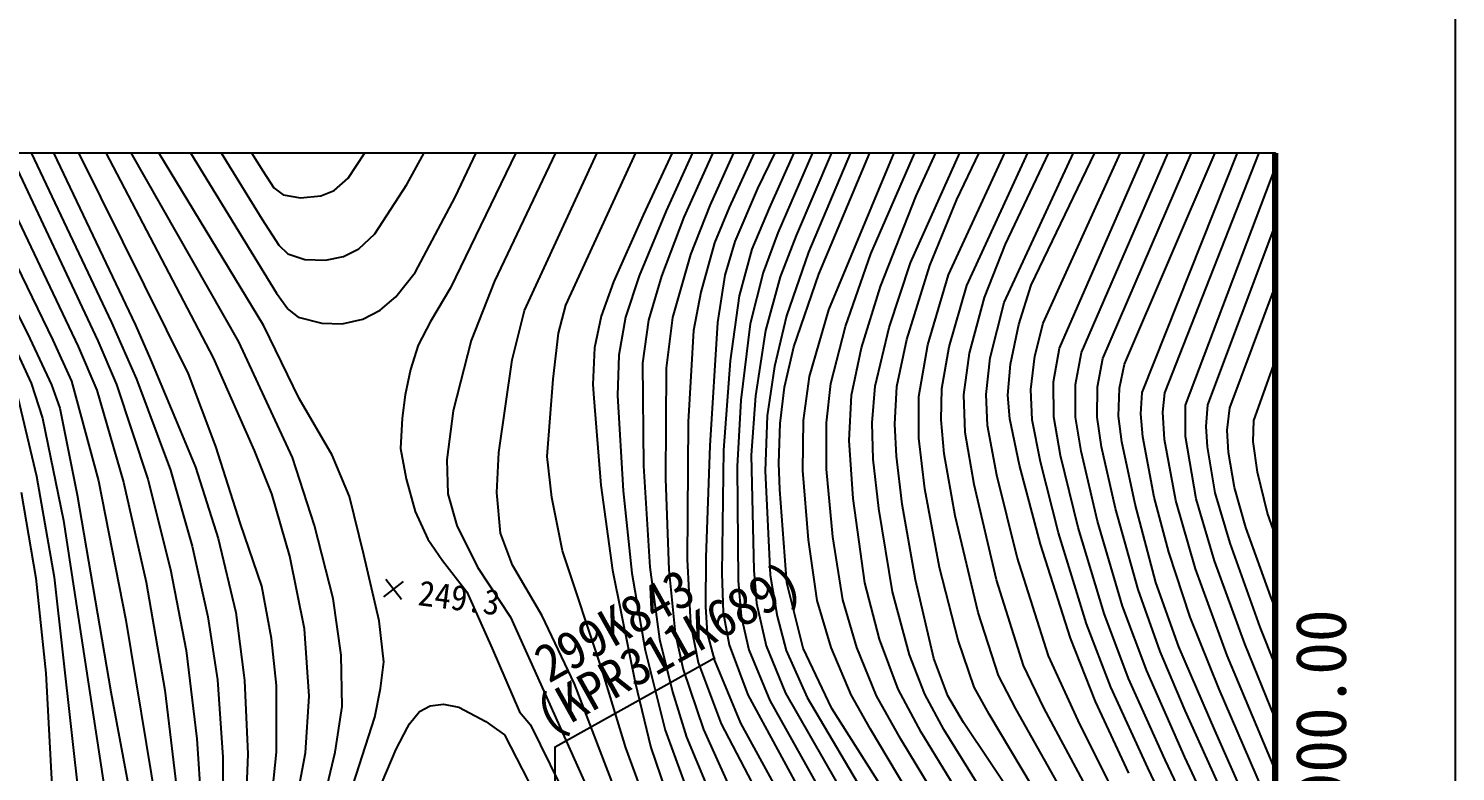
# Model space of a CAD drawing. Header units: millimetres. Extents: x 17638 to 18434, y 1103 to 1809.
# Drawn here: x 18320.9 to 18433.9, y 1503.3 to 1562.1 of the extents above; entities that cross this region are included whole.
import ezdxf
from ezdxf.enums import TextEntityAlignment as Align
from ezdxf.xclip import XClip

# ---------------------------------------------------------------- set-up
doc = ezdxf.new("R2010")
doc.units = ezdxf.units.MM
doc.header["$LTSCALE"] = 10
doc.header["$MEASUREMENT"] = 0
doc.header["$XCLIPFRAME"] = 2
doc.linetypes.add('A-CENTR01', pattern=[2, 1.25, -0.25, 0.25, -0.25])
doc.layers.add('TN-MACL', color=6, linetype='A-CENTR01')
doc.layers.add('TZ-BASE', color=253, linetype='Continuous')
doc.layers.add('TX-PAPR', color=2, linetype='Continuous', plot=False)
doc.styles.add('GR', font='GulimChe.ttf')
doc.styles.add('HANA', font='GulimChe.ttf')
doc.styles.add('굴림체', font='GulimChe.ttf')

# ---------------------------------------------------------------- blocks, each defined once
blk = doc.blocks.new('JD-CDFDG5GDCH4')
at = {"layer": 'TZ-BASE'}
for p, q in [((653.94, 104.19, -144.01), (634.71, 64.31, -144.01)), ((655.89, 102.09, -145.01), (638.19, 64.83, -145.01)), ((640.56, 62.52, -146.01), (657.97, 100.2, -146.01)), ((663.82, 99.86, -148.01), (649.97, 70.06, -148.01)), ((665.12, 99.67, -149.01), (651.77, 70.4, -149.01)), ((666.43, 99.43, -150.01), (653.19, 69.9, -150.01)), ((643.83, 62.94, -147.01), (659.39, 96.83, -147.01)), ((631.24, 72.49, -142.01), (643.57, 94.83, -142.01)), ((635.08, 71.5, -143.01), (645.76, 93.97, -143.01)), ((665.8, 94.12, -151.01), (655.23, 70.83, -151.01)), ((674.31, 93.8, -157.01), (663.05, 67.13, -157.01)), ((626.6, 72.99, -141.01), (639.4, 92.7, -141.01)), ((666.84, 92.92, -152.01), (656.78, 70.67, -152.01)), ((671.19, 92.95, -155.01), (660.63, 68.68, -155.01)), ((672.89, 93.77, -156.01), (662.08, 68.46, -156.01)), ((664.66, 62.57, -159.01), (676.75, 91.54, -159.01)), ((669.18, 91.3, -154.01), (659.94, 70.63, -154.01)), ((668, 67, -160.01), (678.17, 90.46, -160.01)), ((663.86, 65.4, -158.01), (673.52, 88.29, -158.01)), ((671.13, 66.3, -162.01), (680.7, 87.62, -162.01)), ((671.59, 71.59, -161.01), (678.7, 87.34, -161.01)), ((674.79, 71.31, -163.01), (681.92, 86.1, -163.01)), ((665.34, 85.35, -153.01), (659.02, 72.17, -153.01)), ((674.15, 65.35, -164.01), (683.37, 85.34, -164.01)), ((615.94, 58.76, -146.01), (602.68, 84.04, -146.01)), ((675.58, 64.5, -165.01), (684.87, 84.66, -165.01)), ((678.65, 67.78, -166.01), (686.28, 83.79, -166.01)), ((619.91, 61.31, -144.01), (606.55, 83.34, -144.01)), ((678.56, 63.15, -167.01), (687.93, 83.44, -167.01)), ((596.39, 82.22, -150.01), (606.78, 60.11, -150.01)), ((617.93, 60.03, -145.01), (605.26, 82.32, -145.01)), ((614.55, 82.11, -141.01), (619.84, 73.57, -141.01)), ((680.68, 64.52, -168.01), (689.22, 82.27, -168.01)), ((681.65, 61.52, -169.01), (690.76, 81.64, -169.01)), ((594.95, 81.22, -151.01), (605.22, 59.67, -151.01)), ((613.95, 57.49, -147.01), (602.24, 81.13, -147.01)), ((612.99, 80.76, -142.01), (619.75, 69.77, -142.01)), ((682.93, 59.54, -170.01), (692.22, 80.8, -170.01)), ((593.81, 79.52, -152.01), (603.21, 60.17, -152.01)), ((611.4, 79.45, -143.01), (620.91, 63.9, -143.01)), ((684.67, 59.19, -171.01), (693.62, 79.8, -171.01)), ((592.18, 78.75, -153.01), (601.39, 60.31, -153.01)), ((599.6, 79.01, -149.01), (607.86, 61.58, -149.01)), ((601.33, 79.06, -148.01), (609.75, 61.36, -148.01)), ((686.37, 58.71, -172.01), (694.76, 78.2, -172.01)), ((688.07, 58.26, -173.01), (696.58, 78.07, -173.01)), ((689.47, 56.03, -174.01), (697.85, 77.04, -174.01)), ((691.26, 56, -175.01), (699.22, 76.2, -175.01)), ((619.84, 73.57, -141.01), (620.72, 72.23, -141.01)), ((692.91, 55.02, -176.01), (700, 73.79, -176.01)), ((625.48, 72.02, -141.01), (626.6, 72.99, -141.01)), ((628.7, 68.6, -142.01), (631.24, 72.49, -142.01)), ((620.72, 72.23, -141.01), (621.44, 71.68, -141.01)), ((621.44, 71.68, -141.01), (622.81, 71.43, -141.01)), ((622.81, 71.43, -141.01), (624.42, 71.6, -141.01)), ((624.42, 71.6, -141.01), (625.48, 72.02, -141.01)), ((631.89, 65.54, -143.01), (635.08, 71.5, -143.01)), ((659.02, 72.17, -153.01), (657.23, 67.97, -153.01)), ((668.75, 64.41, -161.01), (671.59, 71.59, -161.01)), ((672.66, 66.07, -163.01), (674.79, 71.31, -163.01)), ((651.77, 70.4, -149.01), (649.64, 65.26, -149.01)), ((655.23, 70.83, -151.01), (653.7, 66.95, -151.01)), ((656.78, 70.67, -152.01), (655.62, 67.88, -152.01)), ((659.94, 70.63, -154.01), (658.56, 67.38, -154.01)), ((619.75, 69.77, -142.01), (621.11, 67.69, -142.01)), ((649.97, 70.06, -148.01), (647.61, 64.79, -148.01)), ((653.19, 69.9, -150.01), (651.42, 65.25, -150.01)), ((694.69, 55.06, -177.01), (700, 69.26, -177.01)), ((627.44, 67.4, -142.01), (628.7, 68.6, -142.01)), ((655.62, 67.88, -152.01), (654.53, 63.98, -152.01)), ((657.23, 67.97, -153.01), (656.43, 65.32, -153.01)), ((660.63, 68.68, -155.01), (659.45, 65.54, -155.01)), ((662.08, 68.46, -156.01), (660.81, 65.18, -156.01)), ((621.11, 67.69, -142.01), (621.81, 67.01, -142.01)), ((621.81, 67.01, -142.01), (623.16, 66.57, -142.01)), ((624.81, 66.5, -142.01), (626.23, 66.79, -142.01)), ((626.23, 66.79, -142.01), (627.44, 67.4, -142.01)), ((653.7, 66.95, -151.01), (652.28, 61.96, -151.01)), ((658.56, 67.38, -154.01), (657.55, 63.69, -154.01)), ((663.05, 67.13, -157.01), (661.32, 62.09, -157.01)), ((665.99, 61.26, -160.01), (668, 67, -160.01)), ((676.99, 63.56, -166.01), (678.65, 67.78, -166.01)), ((623.16, 66.57, -142.01), (624.81, 66.5, -142.01)), ((669.43, 61.18, -162.01), (671.13, 66.3, -162.01)), ((670.85, 60.23, -163.01), (672.66, 66.07, -163.01)), ((630.36, 63.59, -143.01), (631.89, 65.54, -143.01)), ((638.19, 64.83, -145.01), (636.35, 60.13, -145.01)), ((647.61, 64.79, -148.01), (646.63, 62.08, -148.01)), ((649.64, 65.26, -149.01), (648.56, 61.98, -149.01)), ((651.42, 65.25, -150.01), (650.37, 61.76, -150.01)), ((656.43, 65.32, -153.01), (655.84, 61.56, -153.01)), ((659.45, 65.54, -155.01), (658.44, 61.46, -155.01)), ((660.81, 65.18, -156.01), (659.64, 60.94, -156.01)), ((661.9, 59.63, -158.01), (663.86, 65.4, -158.01)), ((672.5, 59.8, -164.01), (674.15, 65.35, -164.01)), ((674.19, 59.64, -165.01), (675.58, 64.5, -165.01)), ((679.71, 61.42, -168.01), (680.68, 64.52, -168.01)), ((696.43, 54.81, -178.01), (700, 64.42, -178.01)), ((620.91, 63.9, -143.01), (621.81, 62.65, -143.01)), ((629.88, 63.17, -143.01), (630.36, 63.59, -143.01)), ((634.71, 64.31, -144.01), (633.11, 61.65, -144.01)), ((654.53, 63.98, -152.01), (653.95, 60.94, -152.01)), ((657.55, 63.69, -154.01), (656.84, 58.54, -154.01)), ((667.25, 59.56, -161.01), (668.75, 64.41, -161.01)), ((675.81, 59.14, -166.01), (676.99, 63.56, -166.01)), ((598.86, 62.45, -154.01), (601.5, 56.76, -154.01)), ((621.81, 62.65, -143.01), (621.9, 62.58, -143.01)), ((621.9, 62.58, -143.01), (622.63, 61.99, -143.01)), ((627.75, 61.82, -143.01), (629.14, 62.54, -143.01)), ((629.14, 62.54, -143.01), (629.88, 63.17, -143.01)), ((639.59, 58.61, -146.01), (640.56, 62.52, -146.01)), ((643.25, 60.72, -147.01), (643.83, 62.94, -147.01)), ((663.14, 57.28, -159.01), (664.66, 62.57, -159.01)), ((677.44, 58.76, -167.01), (678.56, 63.15, -167.01)), ((607.86, 61.58, -149.01), (609.83, 57.07, -149.01)), ((609.75, 61.36, -148.01), (610.93, 58.64, -148.01)), ((622.71, 55.54, -144.01), (619.91, 61.31, -144.01)), ((622.63, 61.99, -143.01), (624.51, 61.52, -143.01)), ((624.51, 61.52, -143.01), (626.12, 61.47, -143.01)), ((626.12, 61.47, -143.01), (627.75, 61.82, -143.01)), ((633.11, 61.65, -144.01), (632.13, 59.76, -144.01)), ((646.63, 62.08, -148.01), (646.1, 59.57, -148.01)), ((648.56, 61.98, -149.01), (648.03, 58.97, -149.01)), ((650.37, 61.76, -150.01), (649.9, 58.35, -150.01)), ((652.28, 61.96, -151.01), (651.79, 57.94, -151.01)), ((655.84, 61.56, -153.01), (655.23, 51.79, -153.01)), ((658.44, 61.46, -155.01), (657.69, 55.41, -155.01)), ((661.32, 62.09, -157.01), (660.35, 58.08, -157.01)), ((664.82, 56.74, -160.01), (665.99, 61.26, -160.01)), ((668.33, 56.53, -162.01), (669.43, 61.18, -162.01)), ((679.05, 58.26, -168.01), (679.71, 61.42, -168.01)), ((680.99, 58.9, -169.01), (681.65, 61.52, -169.01)), ((601.39, 60.31, -153.01), (603.11, 56.63, -153.01)), ((603.21, 60.17, -152.01), (604.68, 56.93, -152.01)), ((606.78, 60.11, -150.01), (608.24, 56.67, -150.01)), ((622.2, 50.87, -145.01), (617.93, 60.03, -145.01)), ((636.35, 60.13, -145.01), (634.91, 54.58, -145.01)), ((642.83, 57.09, -147.01), (643.25, 60.72, -147.01)), ((653.95, 60.94, -152.01), (653.52, 53.69, -152.01)), ((659.64, 60.94, -156.01), (658.85, 55.76, -156.01)), ((670.05, 56.49, -163.01), (670.85, 60.23, -163.01)), ((605.22, 59.67, -151.01), (606.68, 56.22, -151.01)), ((632.13, 59.76, -144.01), (631.54, 57.85, -144.01)), ((646.1, 59.57, -148.01), (645.98, 56.65, -148.01)), ((648.03, 58.97, -149.01), (647.93, 55.78, -149.01)), ((661.15, 56.44, -158.01), (661.9, 59.63, -158.01)), ((666.47, 55.82, -161.01), (667.25, 59.56, -161.01)), ((671.8, 55.72, -164.01), (672.5, 59.8, -164.01)), ((673.62, 56.35, -165.01), (674.19, 59.64, -165.01)), ((675.35, 55.84, -166.01), (675.81, 59.14, -166.01)), ((680.65, 56.25, -169.01), (680.99, 58.9, -169.01)), ((682.45, 56.87, -170.01), (682.93, 59.54, -170.01)), ((684.19, 56.65, -171.01), (684.67, 59.19, -171.01)), ((610.93, 58.64, -148.01), (612.92, 53.92, -148.01)), ((619.17, 51.44, -146.01), (615.94, 58.76, -146.01)), ((631.54, 57.85, -144.01), (631.11, 55.84, -144.01)), ((638.53, 51.27, -146.01), (639.59, 58.61, -146.01)), ((649.9, 58.35, -150.01), (649.98, 50.21, -150.01)), ((651.79, 57.94, -151.01), (651.73, 49.19, -151.01)), ((656.84, 58.54, -154.01), (656.33, 51.46, -154.01)), ((660.35, 58.08, -157.01), (659.79, 54.17, -157.01)), ((677.11, 55.87, -167.01), (677.44, 58.76, -167.01)), ((678.84, 55.81, -168.01), (679.05, 58.26, -168.01)), ((685.94, 56.47, -172.01), (686.37, 58.71, -172.01)), ((687.68, 56.38, -173.01), (688.07, 58.26, -173.01)), ((698.33, 53.81, -179.01), (700, 58.53, -179.01)), ((601.5, 56.76, -154.01), (602.4, 54, -154.01)), ((603.11, 56.63, -153.01), (603.75, 54.78, -153.01)), ((604.68, 56.93, -152.01), (606.83, 49.02, -152.01)), ((608.24, 56.67, -150.01), (610.73, 49.17, -150.01)), ((609.83, 57.07, -149.01), (612.52, 49.88, -149.01)), ((616.11, 51.74, -147.01), (613.95, 57.49, -147.01)), ((642.36, 50.95, -147.01), (642.83, 57.09, -147.01)), ((645.98, 56.65, -148.01), (646.06, 55.57, -148.01)), ((662.66, 53.8, -159.01), (663.14, 57.28, -159.01)), ((664.47, 53.62, -160.01), (664.82, 56.74, -160.01)), ((668.09, 53.61, -162.01), (668.33, 56.53, -162.01)), ((682.47, 54.11, -170.01), (682.45, 56.87, -170.01)), ((684.19, 54.08, -171.01), (684.19, 56.65, -171.01)), ((600.43, 55.64, -155.01), (601.91, 49.41, -155.01)), ((606.68, 56.22, -151.01), (608.81, 48.92, -151.01)), ((625.33, 51.07, -144.01), (622.71, 55.54, -144.01)), ((631.11, 55.84, -144.01), (630.87, 53.98, -144.01)), ((646.06, 55.57, -148.01), (646.61, 48.68, -148.01)), ((647.93, 55.78, -149.01), (648.38, 48.24, -149.01)), ((657.69, 55.41, -155.01), (657.4, 50.17, -155.01)), ((658.85, 55.76, -156.01), (658.52, 51.06, -156.01)), ((660.81, 53.57, -158.01), (661.15, 56.44, -158.01)), ((666.28, 52.21, -161.01), (666.47, 55.82, -161.01)), ((669.88, 53.52, -163.01), (670.05, 56.49, -163.01)), ((671.79, 52.4, -164.01), (671.8, 55.72, -164.01)), ((673.55, 53.85, -165.01), (673.62, 56.35, -165.01)), ((675.46, 52.86, -166.01), (675.35, 55.84, -166.01)), ((677.24, 53.42, -167.01), (677.11, 55.87, -167.01)), ((679, 53.93, -168.01), (678.84, 55.81, -168.01)), ((680.77, 53.85, -169.01), (680.65, 56.25, -169.01)), ((685.91, 54.08, -172.01), (685.94, 56.47, -172.01)), ((687.6, 54.15, -173.01), (687.68, 56.38, -173.01)), ((689.37, 54.33, -174.01), (689.47, 56.03, -174.01)), ((691.12, 54.46, -175.01), (691.26, 56, -175.01)), ((603.75, 54.78, -153.01), (605.14, 47.92, -153.01)), ((634.91, 54.58, -145.01), (634.41, 50.68, -145.01)), ((689.52, 52.52, -174.01), (689.37, 54.33, -174.01)), ((691.25, 52.29, -175.01), (691.12, 54.46, -175.01)), ((692.91, 52.53, -176.01), (692.91, 55.02, -176.01)), ((694.54, 53.33, -177.01), (694.69, 55.06, -177.01)), ((696.22, 53.05, -178.01), (696.43, 54.81, -178.01)), ((602.4, 54, -154.01), (604.04, 45.89, -154.01)), ((612.92, 53.92, -148.01), (614.51, 50.12, -148.01)), ((630.87, 53.98, -144.01), (630.73, 51.59, -144.01)), ((653.52, 53.69, -152.01), (653.45, 42.81, -152.01)), ((659.79, 54.17, -157.01), (659.63, 49.82, -157.01)), ((660.71, 50.42, -158.01), (660.81, 53.57, -158.01)), ((662.61, 49.85, -159.01), (662.66, 53.8, -159.01)), ((664.48, 49.94, -160.01), (664.47, 53.62, -160.01)), ((668.17, 50.74, -162.01), (668.09, 53.61, -162.01)), ((670.01, 50.97, -163.01), (669.88, 53.52, -163.01)), ((673.8, 51.17, -165.01), (673.55, 53.85, -165.01)), ((677.98, 49.49, -167.01), (677.24, 53.42, -167.01)), ((679.76, 50.28, -168.01), (679, 53.93, -168.01)), ((681.42, 50.54, -169.01), (680.77, 53.85, -169.01)), ((683.01, 51.03, -170.01), (682.47, 54.11, -170.01)), ((684.64, 51.37, -171.01), (684.19, 54.08, -171.01)), ((686.27, 51.72, -172.01), (685.91, 54.08, -172.01)), ((687.88, 52.12, -173.01), (687.6, 54.15, -173.01)), ((694.66, 51.73, -177.01), (694.54, 53.33, -177.01)), ((698.28, 52.15, -179.01), (698.33, 53.81, -179.01)), ((666.58, 47.63, -161.01), (666.28, 52.21, -161.01)), ((672.27, 48.39, -164.01), (671.79, 52.4, -164.01)), ((676.16, 48.73, -166.01), (675.46, 52.86, -166.01)), ((688.91, 47.18, -173.01), (687.88, 52.12, -173.01)), ((690.44, 47.74, -174.01), (689.52, 52.52, -174.01)), ((692.14, 47.46, -175.01), (691.25, 52.29, -175.01)), ((693.75, 47.59, -176.01), (692.91, 52.53, -176.01)), ((696.32, 51.27, -178.01), (696.22, 53.05, -178.01)), ((698.6, 49.72, -179.01), (698.28, 52.15, -179.01)), ((618.08, 45.63, -147.01), (616.11, 51.74, -147.01)), ((620.54, 47.99, -146.01), (619.17, 51.44, -146.01)), ((623.92, 45.49, -145.01), (622.2, 50.87, -145.01)), ((626.71, 47.8, -144.01), (625.33, 51.07, -144.01)), ((630.73, 51.59, -144.01), (631.2, 49.2, -144.01)), ((638.38, 48.11, -146.01), (638.53, 51.27, -146.01)), ((642.72, 47.72, -147.01), (642.36, 50.95, -147.01)), ((655.23, 51.79, -153.01), (654.93, 42.99, -153.01)), ((656.33, 51.46, -154.01), (656.19, 41.69, -154.01)), ((658.52, 51.06, -156.01), (658.72, 41.95, -156.01)), ((670.46, 47.19, -163.01), (670.01, 50.97, -163.01)), ((674.67, 46.26, -165.01), (673.8, 51.17, -165.01)), ((684.42, 45.34, -170.01), (683.01, 51.03, -170.01)), ((685.95, 45.84, -171.01), (684.64, 51.37, -171.01)), ((687.36, 46.85, -172.01), (686.27, 51.72, -172.01)), ((695.27, 48.07, -177.01), (694.66, 51.73, -177.01)), ((696.8, 48.5, -178.01), (696.32, 51.27, -178.01)), ((612.52, 49.88, -149.01), (614.25, 43.85, -149.01)), ((614.51, 50.12, -148.01), (616.31, 44.47, -148.01)), ((634.41, 50.68, -145.01), (634.49, 48, -145.01)), ((649.98, 50.21, -150.01), (650.5, 42.2, -150.01)), ((657.4, 50.17, -155.01), (657.48, 41.1, -155.01)), ((659.63, 49.82, -157.01), (660.02, 41.55, -157.01)), ((660.79, 48.35, -158.01), (660.71, 50.42, -158.01)), ((663.05, 44.36, -159.01), (662.61, 49.85, -159.01)), ((664.98, 44.6, -160.01), (664.48, 49.94, -160.01)), ((668.61, 46.83, -162.01), (668.17, 50.74, -162.01)), ((681.43, 44, -168.01), (679.76, 50.28, -168.01)), ((682.86, 44.92, -169.01), (681.42, 50.54, -169.01)), ((601.91, 49.41, -155.01), (603.31, 41.39, -155.01)), ((606.83, 49.02, -152.01), (609, 37.99, -152.01)), ((608.81, 48.92, -151.01), (610.6, 41.01, -151.01)), ((610.73, 49.17, -150.01), (612.54, 42, -150.01)), ((631.2, 49.2, -144.01), (631.9, 46.61, -144.01)), ((646.61, 48.68, -148.01), (647.52, 41.95, -148.01)), ((651.73, 49.19, -151.01), (652, 41.99, -151.01)), ((677.95, 41.2, -166.01), (676.16, 48.73, -166.01)), ((679.59, 42.98, -167.01), (677.98, 49.49, -167.01)), ((699.41, 46.46, -179.01), (698.6, 49.72, -179.01)), ((600.7, 48.14, -156.01), (601.86, 41.33, -156.01)), ((605.14, 47.92, -153.01), (607.81, 32.31, -153.01)), ((621.97, 43.07, -146.01), (620.54, 47.99, -146.01)), ((627.84, 43.17, -144.01), (626.71, 47.8, -144.01)), ((634.49, 48, -145.01), (635.2, 45.5, -145.01)), ((638.66, 44.88, -146.01), (638.38, 48.11, -146.01)), ((643.56, 43.48, -147.01), (642.72, 47.72, -147.01)), ((648.38, 48.24, -149.01), (649.07, 41.72, -149.01)), ((661.33, 40.96, -158.01), (660.79, 48.35, -158.01)), ((667.52, 40.94, -161.01), (666.58, 47.63, -161.01)), ((673.44, 42.17, -164.01), (672.27, 48.39, -164.01)), ((691.6, 43.38, -174.01), (690.44, 47.74, -174.01)), ((695.2, 42.69, -176.01), (693.75, 47.59, -176.01)), ((696.44, 44.08, -177.01), (695.27, 48.07, -177.01)), ((697.7, 45.33, -178.01), (696.8, 48.5, -178.01)), ((631.9, 46.61, -144.01), (632.91, 44.42, -144.01)), ((669.71, 40.25, -162.01), (668.61, 46.83, -162.01)), ((671.52, 41.18, -163.01), (670.46, 47.19, -163.01)), ((689.16, 40.41, -172.01), (687.36, 46.85, -172.01)), ((690.57, 40.99, -173.01), (688.91, 47.18, -173.01)), ((693.69, 42.07, -175.01), (692.14, 47.46, -175.01)), ((700, 44.76, -179.01), (699.41, 46.46, -179.01)), ((604.04, 45.89, -154.01), (608.19, 18.74, -154.01)), ((619.77, 40.68, -147.01), (618.08, 45.63, -147.01)), ((625.41, 39.7, -145.01), (623.92, 45.49, -145.01)), ((635.2, 45.5, -145.01), (636.85, 42.19, -145.01)), ((676.49, 38.61, -165.01), (674.67, 46.26, -165.01)), ((686.47, 38.51, -170.01), (684.42, 45.34, -170.01)), ((687.93, 39.1, -171.01), (685.95, 45.84, -171.01)), ((699.67, 39.84, -178.01), (697.7, 45.33, -178.01)), ((616.31, 44.47, -148.01), (617.7, 38.61, -148.01)), ((632.91, 44.42, -144.01), (634.07, 42.72, -144.01)), ((639.62, 42.35, -146.01), (638.66, 44.88, -146.01)), ((663.75, 39.54, -159.01), (663.05, 44.36, -159.01)), ((665.78, 39.61, -160.01), (664.98, 44.6, -160.01)), ((685.08, 37.71, -169.01), (682.86, 44.92, -169.01)), ((698.83, 37.43, -177.01), (696.44, 44.08, -177.01)), ((614.25, 43.85, -149.01), (615.48, 38.25, -149.01)), ((623.13, 37.32, -146.01), (621.97, 43.07, -146.01)), ((629.06, 37.94, -144.01), (627.84, 43.17, -144.01)), ((646.72, 34.04, -147.01), (643.56, 43.48, -147.01)), ((654.93, 42.99, -153.01), (654.9, 39.05, -153.01)), ((682.06, 35.17, -167.01), (679.59, 42.98, -167.01)), ((683.79, 36.56, -168.01), (681.43, 44, -168.01)), ((693.29, 38.24, -174.01), (691.6, 43.38, -174.01)), ((612.54, 42, -150.01), (613.76, 35.59, -150.01)), ((634.07, 42.72, -144.01), (635.99, 40.23, -144.01)), ((636.85, 42.19, -145.01), (639.44, 38.24, -145.01)), ((641.95, 38.35, -146.01), (639.62, 42.35, -146.01)), ((647.52, 41.95, -148.01), (648.91, 35.15, -148.01)), ((650.5, 42.2, -150.01), (651.26, 36.5, -150.01)), ((652, 41.99, -151.01), (652.49, 36.97, -151.01)), ((653.45, 42.81, -152.01), (653.7, 37.73, -152.01)), ((658.72, 41.95, -156.01), (658.93, 39.35, -156.01)), ((674.9, 36.4, -164.01), (673.44, 42.17, -164.01)), ((696.22, 35.2, -175.01), (693.69, 42.07, -175.01)), ((697.6, 36.12, -176.01), (695.2, 42.69, -176.01)), ((601.86, 41.33, -156.01), (602.66, 33.79, -156.01)), ((603.31, 41.39, -155.01), (605.85, 18.64, -155.01)), ((610.6, 41.01, -151.01), (612.08, 32.46, -151.01)), ((629.41, 39.83, -143.72), (630.99, 41.05, -143.72)), ((629.59, 41.23, -143.72), (630.81, 39.65, -143.72)), ((649.07, 41.72, -149.01), (650.11, 35.63, -149.01)), ((656.19, 41.69, -154.01), (656.3, 38.59, -154.01)), ((657.48, 41.1, -155.01), (657.71, 38.32, -155.01)), ((660.02, 41.55, -157.01), (660.56, 38.32, -157.01)), ((662.64, 35.77, -158.01), (661.33, 40.96, -158.01)), ((668.68, 36.5, -161.01), (667.52, 40.94, -161.01)), ((672.99, 34.95, -163.01), (671.52, 41.18, -163.01)), ((680.08, 34.4, -166.01), (677.95, 41.2, -166.01)), ((692.38, 35.88, -173.01), (690.57, 40.99, -173.01)), ((620.53, 36.53, -147.01), (619.77, 40.68, -147.01)), ((626.05, 35.22, -145.01), (625.41, 39.7, -145.01)), ((635.99, 40.23, -144.01), (638, 35.75, -144.01)), ((666.88, 35.82, -160.01), (665.78, 39.61, -160.01)), ((671.05, 35.26, -162.01), (669.71, 40.25, -162.01)), ((690.89, 35.52, -172.01), (689.16, 40.41, -172.01)), ((700, 38.97, -178.01), (699.67, 39.84, -178.01)), ((617.7, 38.61, -148.01), (618.34, 33.65, -148.01)), ((654.9, 39.05, -153.01), (655.04, 36.96, -153.01)), ((656.3, 38.59, -154.01), (656.76, 36.05, -154.01)), ((658.93, 39.35, -156.01), (659.7, 35.96, -156.01)), ((664.84, 35.83, -159.01), (663.75, 39.54, -159.01)), ((678.1, 33.61, -165.01), (676.49, 38.61, -165.01)), ((688.4, 33.37, -170.01), (686.47, 38.51, -170.01)), ((689.84, 33.97, -171.01), (687.93, 39.1, -171.01)), ((609, 37.99, -152.01), (612.24, 18.23, -152.01)), ((615.48, 38.25, -149.01), (616.24, 33.27, -149.01)), ((623.52, 31.98, -146.01), (623.13, 37.32, -146.01)), ((629.42, 34.7, -144.01), (629.06, 37.94, -144.01)), ((639.44, 38.24, -145.01), (642.34, 31.83, -145.01)), ((644.53, 32.94, -146.01), (641.95, 38.35, -146.01)), ((653.7, 37.73, -152.01), (654.31, 34.63, -152.01)), ((657.71, 38.32, -155.01), (658.33, 35.64, -155.01)), ((660.56, 38.32, -157.01), (661.28, 35.6, -157.01)), ((687, 32.69, -169.01), (685.08, 37.71, -169.01)), ((695.57, 32.53, -174.01), (693.29, 38.24, -174.01)), ((700, 34.45, -177.01), (698.83, 37.43, -177.01)), ((620.93, 32.82, -147.01), (620.53, 36.53, -147.01)), ((651.26, 36.5, -150.01), (652.28, 32.31, -150.01)), ((652.49, 36.97, -151.01), (653.12, 34.09, -151.01)), ((655.04, 36.96, -153.01), (655.61, 34.8, -153.01)), ((670.16, 32.53, -161.01), (668.68, 36.5, -161.01)), ((676.17, 32.69, -164.01), (674.9, 36.4, -164.01)), ((685.77, 31.55, -168.01), (683.79, 36.56, -168.01)), ((613.76, 35.59, -150.01), (614.6, 28.59, -150.01)), ((626.11, 31.15, -145.01), (626.05, 35.22, -145.01)), ((638, 35.75, -144.01), (640.16, 30.73, -144.01)), ((648.91, 35.15, -148.01), (649.33, 33.06, -148.01)), ((650.11, 35.63, -149.01), (651.71, 29.28, -149.01)), ((656.76, 36.05, -154.01), (658.25, 32.08, -154.01)), ((658.33, 35.64, -155.01), (659.98, 31.63, -155.01)), ((659.7, 35.96, -156.01), (661.24, 32.22, -156.01)), ((661.28, 35.6, -157.01), (662.95, 31.88, -157.01)), ((664.9, 30.99, -158.01), (662.64, 35.77, -158.01)), ((666.42, 32.08, -159.01), (664.84, 35.83, -159.01)), ((668.45, 32, -160.01), (666.88, 35.82, -160.01)), ((672.26, 32.12, -162.01), (671.05, 35.26, -162.01)), ((684.41, 30.05, -167.01), (682.06, 35.17, -167.01)), ((692.89, 30.83, -172.01), (690.89, 35.52, -172.01)), ((695.23, 29.27, -173.01), (692.38, 35.88, -173.01)), ((700, 26.14, -175.01), (696.22, 35.2, -175.01)), ((700, 30.21, -176.01), (697.6, 36.12, -176.01)), ((629.15, 32.59, -144.01), (629.42, 34.7, -144.01)), ((648.58, 27.89, -147.01), (646.72, 34.04, -147.01)), ((653.12, 34.09, -151.01), (654.74, 29.33, -151.01)), ((654.31, 34.63, -152.01), (656.13, 29.78, -152.01)), ((655.61, 34.8, -153.01), (657.67, 29.84, -153.01)), ((674.08, 31.99, -163.01), (672.99, 34.95, -163.01)), ((681.7, 31.05, -166.01), (680.08, 34.4, -166.01)), ((692.86, 27.15, -171.01), (689.84, 33.97, -171.01)), ((602.66, 33.79, -156.01), (603.47, 18.85, -156.01)), ((616.24, 33.27, -149.01), (616.66, 27.15, -149.01)), ((618.34, 33.65, -148.01), (618.39, 33.22, -148.01)), ((618.39, 33.22, -148.01), (618.65, 27.39, -148.01)), ((620.92, 27.53, -147.01), (620.93, 32.82, -147.01)), ((648.11, 23.59, -146.01), (644.53, 32.94, -146.01)), ((649.33, 33.06, -148.01), (650.56, 27.92, -148.01)), ((679.46, 30.96, -165.01), (678.1, 33.61, -165.01)), ((691.3, 26.93, -170.01), (688.4, 33.37, -170.01)), ((607.81, 32.31, -153.01), (609.22, 24.69, -153.01)), ((612.08, 32.46, -151.01), (613.68, 19.11, -151.01)), ((623.23, 27.49, -146.01), (623.52, 31.98, -146.01)), ((628.7, 30.32, -144.01), (629.15, 32.59, -144.01)), ((642.34, 31.83, -145.01), (647.87, 19.51, -145.01)), ((652.28, 32.31, -150.01), (653.4, 28.73, -150.01)), ((658.25, 32.08, -154.01), (668.1, 13.93, -154.01)), ((661.24, 32.22, -156.01), (671.04, 15.09, -156.01)), ((662.95, 31.88, -157.01), (672.73, 15.31, -157.01)), ((667.95, 29.36, -159.01), (666.42, 32.08, -159.01)), ((670.37, 28.56, -160.01), (668.45, 32, -160.01)), ((671.97, 29.12, -161.01), (670.16, 32.53, -161.01)), ((673.76, 29.34, -162.01), (672.26, 32.12, -162.01)), ((675.34, 29.88, -163.01), (674.08, 31.99, -163.01)), ((677.36, 30.54, -164.01), (676.17, 32.69, -164.01)), ((689.92, 26.3, -169.01), (687, 32.69, -169.01)), ((700, 22.3, -174.01), (695.57, 32.53, -174.01)), ((625.57, 27.53, -145.01), (626.11, 31.15, -145.01)), ((631.45, 29.79, -143.01), (632.25, 30.76, -143.01)), ((632.25, 30.76, -143.01), (633.09, 31.21, -143.01)), ((633.09, 31.21, -143.01), (634.14, 31.33, -143.01)), ((634.14, 31.33, -143.01), (635.36, 31.1, -143.01)), ((635.36, 31.1, -143.01), (637.49, 29.96, -143.01)), ((640.16, 30.73, -144.01), (641.04, 29.7, -144.01)), ((659.98, 31.63, -155.01), (669.46, 14.71, -155.01)), ((670.13, 22.78, -158.01), (664.9, 30.99, -158.01)), ((686.41, 15.42, -164.01), (677.36, 30.54, -164.01)), ((687.65, 16.52, -165.01), (679.46, 30.96, -165.01)), ((688.8, 17.8, -166.01), (681.7, 31.05, -166.01)), ((688.43, 25.88, -168.01), (685.77, 31.55, -168.01)), ((700, 15.15, -172.01), (692.89, 30.83, -172.01)), ((624.84, 18.29, -144.01), (628.7, 30.32, -144.01)), ((630.4, 27.79, -143.01), (631.29, 29.49, -143.01)), ((631.29, 29.49, -143.01), (631.45, 29.79, -143.01)), ((637.49, 29.96, -143.01), (637.97, 29.62, -143.01)), ((637.97, 29.62, -143.01), (638.99, 28.9, -143.01)), ((641.04, 29.7, -144.01), (652.4, 6.59, -144.01)), ((656.13, 29.78, -152.01), (665.91, 11.18, -152.01)), ((657.67, 29.84, -153.01), (667.75, 11.37, -153.01)), ((683.49, 17.75, -163.01), (675.34, 29.88, -163.01)), ((700, -1.28, -167.01), (684.41, 30.05, -167.01)), ((614.6, 28.59, -150.01), (615.27, 18.68, -150.01)), ((638.99, 28.9, -143.01), (650.11, 7.24, -143.01)), ((651.71, 29.28, -149.01), (653.85, 23.41, -149.01)), ((653.4, 28.73, -150.01), (655.87, 22.84, -150.01)), ((654.74, 29.33, -151.01), (657.39, 23.48, -151.01)), ((679.56, 10.03, -159.01), (667.95, 29.36, -159.01)), ((681.13, 10.78, -160.01), (670.37, 28.56, -160.01)), ((682.51, 11.9, -161.01), (671.97, 29.12, -161.01)), ((683.79, 13.23, -162.01), (673.76, 29.34, -162.01)), ((700, 18.54, -173.01), (695.23, 29.27, -173.01)), ((616.66, 27.15, -149.01), (616.8, 15.15, -149.01)), ((618.65, 27.39, -148.01), (618.35, 20.11, -148.01)), ((618.7, 6.16, -147.01), (620.92, 27.53, -147.01)), ((621.51, 18.58, -146.01), (623.23, 27.49, -146.01)), ((622.06, 12.92, -145.01), (625.57, 27.53, -145.01)), ((628.53, 23.4, -143.01), (630.4, 27.79, -143.01)), ((650.8, 21.84, -147.01), (648.58, 27.89, -147.01)), ((650.56, 27.92, -148.01), (652.92, 21.09, -148.01)), ((700, 11.99, -171.01), (692.86, 27.15, -171.01)), ((700, 5.51, -169.01), (689.92, 26.3, -169.01)), ((700, 8.63, -170.01), (691.3, 26.93, -170.01))]:
    blk.add_line(p, q, dxfattribs=at)
at = {"layer": 'TZ-BASE', "style": 'HANA'}
blk.add_text('249.3', height=2, rotation=352.6776, dxfattribs=at).set_placement((632.06, 39.19, -143.73))
blk = doc.blocks.new('ba')
at = {"layer": 'TZ-BASE', "flags": 128}
blk.add_lwpolyline([(724.71, 386.48), (724.71, 402.18), (737.37, 409.27)], dxfattribs=at)
at = {"layer": 'TZ-BASE', "style": 'GR'}
blk.add_text('299K843', height=3, rotation=29.2387, dxfattribs=at).set_placement((724.2, 407.19))
blk = doc.blocks.new('123')
at = {"layer": 'TZ-BASE'}
blk.add_blockref('ba', (0, 0), dxfattribs=at)
at = {"layer": 'TZ-BASE', "style": 'GR'}
blk.add_text('(KPR311K689)', height=3, rotation=29.2387, dxfattribs=at).set_placement((724.2, 403.05))

msp = doc.modelspace()

# ---------------------------------------------------------------- linework, layer by layer
at = {"layer": 'TN-MACL', "const_width": 0.5}
msp.add_lwpolyline([(18419.6, 1552.28), (18419.6, 1402.28)], dxfattribs=at)
at = {"layer": 'TX-PAPR'}
msp.add_lwpolyline([(17637.89, 1103.05), (18433.89, 1103.05), (18433.89, 1619.05), (17637.89, 1619.05)], close=True, dxfattribs=at)
at = {"layer": 'TX-PAPR', "elevation": 393.01, "flags": 128}
msp.add_lwpolyline([(17721.11, 1552.28), (18419.6, 1552.28), (18419.6, 1402.28), (17718.09, 1402.28), (17721.11, 1552.28)], dxfattribs=at)

# ---------------------------------------------------------------- block references
at = {"layer": 'TZ-BASE'}
ref = msp.add_blockref('JD-CDFDG5GDCH4', (17719.6, 1477.28, 393.01), dxfattribs=at)
XClip(ref).set_block_clipping_path([(1.5103084745, 75), (700, 75), (700, -75), (-1.5103084745, -75)])
msp.add_blockref('123', (17637.89, 1103.05), dxfattribs=at)

# ---------------------------------------------------------------- texts
at = {"layer": 'TN-MACL', "style": '굴림체'}
msp.add_text('MATCH LINE 서기(현)299㎞900.00', height=4, rotation=90, dxfattribs=at).set_placement((18423.22, 1477.43), align=Align.MIDDLE_CENTER)

doc.saveas('drawing.dxf')
